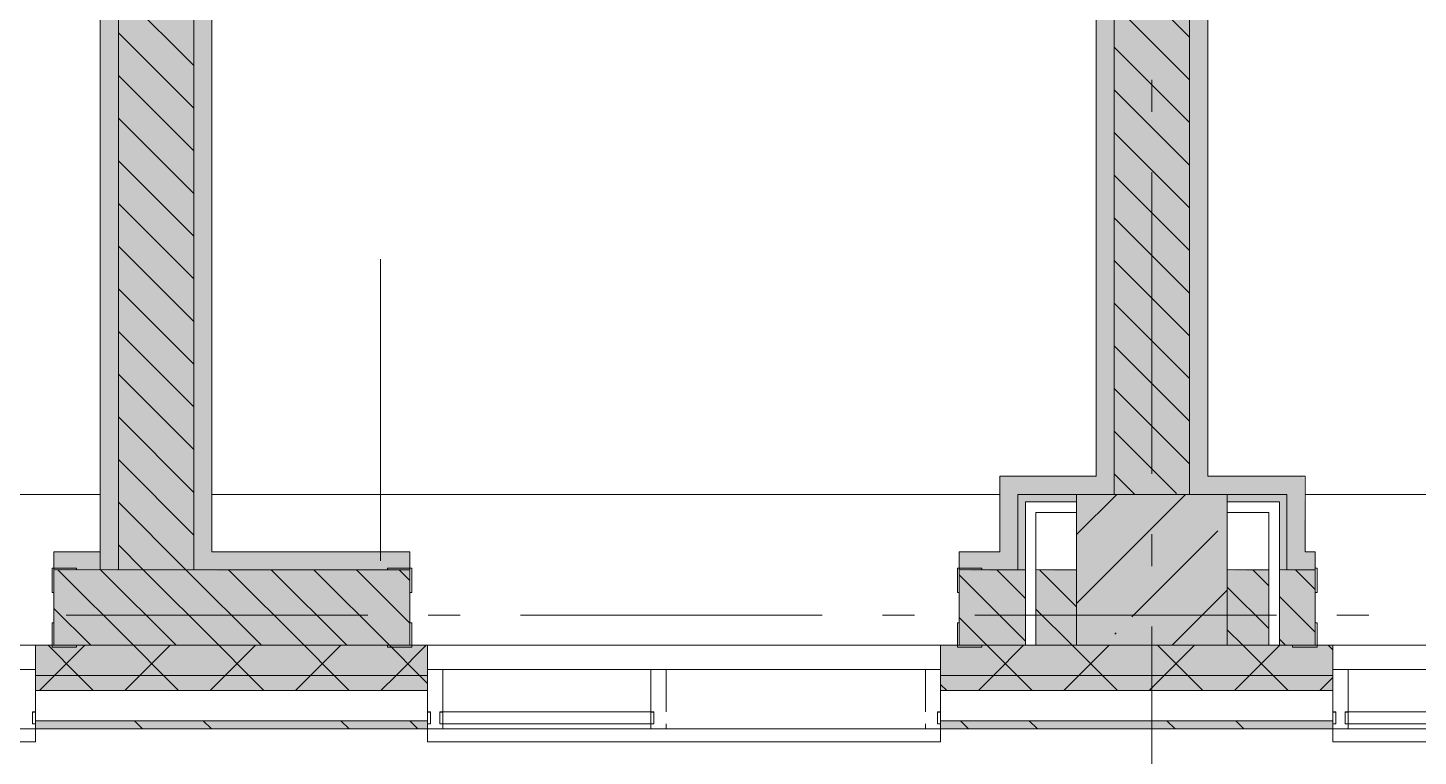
# Model space of a CAD drawing. Header units: millimetres. Extents: x -537608 to 253996, y -217170 to 186033.
# Drawn here: x -309901 to -305294, y -212367 to -209954 of the extents above; entities that cross this region are included whole.
import ezdxf

# ---------------------------------------------------------------- set-up
doc = ezdxf.new("R2010")
doc.units = ezdxf.units.MM
doc.layers.add('PDF _Геометрия', color=7, linetype='Continuous')
doc.layers.add('PDF _Сплошная заливка', color=7, linetype='Continuous', true_color=0xffffff)

msp = doc.modelspace()

# ---------------------------------------------------------------- hatches: boundary and pattern name
at = {"layer": 'PDF _Сплошная заливка', "transparency": 33554559}
for points in [[(-309351.1831, -211749.6569), (-309351.1831, -204249.6538), (-309601.1798, -204249.6538), (-309601.1798, -211749.6569), (-309467.4986, -211749.6569)], [(-306301.1825, -211499.6558), (-306051.1814, -211499.6558), (-306051.1814, -204499.6549), (-306301.1825, -204499.6549), (-306301.1825, -211040.3228)], [(-305926.1808, -211999.658), (-305926.1808, -211499.6558), (-306426.1788, -211499.6558), (-306426.1788, -211999.658), (-306094.4213, -211999.658)]]:
    msp.add_hatch(color=256, dxfattribs=at).paths.add_polyline_path(points)
at = {"layer": 'PDF _Сплошная заливка', "true_color": 0xff7d7d, "transparency": 33554559}
for points in [[(-309351.1831, -211689.6583), (-309291.1802, -211689.6583), (-309291.1802, -204684.654), (-309351.1831, -204684.654), (-309351.1831, -211040.3228)], [(-306051.1814, -211439.6572), (-305991.1785, -211439.6572), (-305991.1785, -204679.6549), (-306051.1814, -204679.6549), (-306051.1814, -211040.3228)], [(-306426.1788, -211499.6558), (-306361.181, -211499.6558), (-306361.181, -211439.6572), (-306680.4556, -211439.6572), (-306680.4556, -211499.6558), (-306516.056, -211499.6558)], [(-305926.1808, -211499.6558), (-305728.7161, -211499.6558), (-305728.7161, -211439.6572), (-306051.1814, -211439.6572), (-306051.1814, -211499.6558)], [(-305672.7867, -211689.6583), (-305668.7176, -211689.6583), (-305672.7867, -211439.6572), (-305728.7161, -211439.6572), (-305728.7161, -211689.6583)]]:
    msp.add_hatch(color=11, dxfattribs=at).paths.add_polyline_path(points)
at = {"layer": 'PDF _Сплошная заливка', "true_color": 0x77b143, "transparency": 33554559}
for points in [[(-306426.1788, -211524.6559), (-306426.1788, -211499.6558), (-306620.4571, -211499.6558), (-306620.4571, -211524.6559), (-306516.056, -211524.6559)], [(-305753.7162, -211524.6559), (-305728.7161, -211524.6559), (-305728.7161, -211499.6558), (-305926.1808, -211499.6558), (-305926.1808, -211524.6559)]]:
    msp.add_hatch(color=75, dxfattribs=at).paths.add_polyline_path(points)
at = {"layer": 'PDF _Сплошная заливка', "true_color": 0xff7d7d, "transparency": 33554559}
h = msp.add_hatch(color=11, dxfattribs=at)
h.paths.add_polyline_path([(-303486.1813, -211749.6569), (-303486.1813, -211689.6583), (-303814.7307, -211689.6583), (-303814.7307, -211749.6569), (-303564.6134, -211749.6569)], flags=0)
h.paths.add_polyline_path([(-305634.7311, -211749.6569), (-305634.7311, -211689.6583), (-305728.7161, -211689.6583), (-305728.7161, -211749.6569), (-305672.7867, -211749.6569)], flags=0)
at = {"layer": 'PDF _Сплошная заливка', "transparency": 33554559}
h = msp.add_hatch(color=256, dxfattribs=at)
h.paths.add_polyline_path([(-287542.4985, -211999.658), (-287136.1735, -211999.658), (-287136.1735, -211749.6569), (-288256.1728, -211753.5623), (-288256.1728, -211999.658)], flags=0)
h.paths.add_polyline_path([(-285316.1732, -211999.658), (-284876.1717, -211999.658), (-284876.1717, -211749.6569), (-285316.1732, -211753.5623)], flags=0)
h.paths.add_polyline_path([(-294544.0193, -211999.658), (-294426.1751, -211999.658), (-294426.1751, -211749.6569), (-294544.0193, -211753.5623)], flags=0)
h.paths.add_polyline_path([(-293876.1749, -211999.658), (-293876.1749, -211749.6569), (-293926.1751, -211749.6569), (-293926.1751, -211999.658)], flags=0)
h.paths.add_polyline_path([(-293376.1748, -211999.658), (-293240.0629, -211999.658), (-293240.0629, -211749.6569), (-293376.1748, -211753.5623), (-293376.1748, -211911.5289)], flags=0)
h.paths.add_polyline_path([(-293076.1757, -211999.658), (-293076.1757, -211749.6569), (-293205.0645, -211753.5623), (-293205.0645, -211999.658)], flags=0)
h.paths.add_polyline_path([(-290076.1731, -211999.658), (-290076.1731, -211749.6569), (-290202.4245, -211753.5623), (-290202.4245, -211999.658)], flags=0)
h.paths.add_polyline_path([(-294579.0199, -211999.658), (-294579.0199, -211749.6569), (-294814.7297, -211753.5623), (-294814.7297, -211999.658), (-294710.2877, -211999.658)], flags=0)
h.paths.add_polyline_path([(-290376.1745, -211999.658), (-290237.4252, -211999.658), (-290237.4252, -211749.6569), (-290376.1745, -211753.5623), (-290376.1745, -211950.0152)], flags=0)
h.paths.add_polyline_path([(-290876.1745, -211999.658), (-290876.1745, -211749.6569), (-291256.1754, -211753.5623), (-291256.1754, -211999.658), (-290915.5758, -211999.658)], flags=0)
h.paths.add_polyline_path([(-296926.1754, -211999.658), (-296634.73, -211999.658), (-296634.73, -211749.6569), (-296926.1754, -211753.5623)], flags=0)
h.paths.add_polyline_path([(-297426.1777, -211999.658), (-297426.1777, -211749.6569), (-297814.73, -211753.5623), (-297814.73, -211999.658), (-297661.7282, -211999.658)], flags=0)
h.paths.add_polyline_path([(-303814.7307, -211999.658), (-303426.1784, -211999.658), (-303426.1784, -211749.6569), (-303814.7307, -211753.5623)], flags=0)
h.paths.add_polyline_path([(-299634.7303, -211999.658), (-299634.7303, -211749.6569), (-300814.7304, -211753.5623), (-300814.7304, -211999.658), (-300191.5361, -211999.658)], flags=0)
h.paths.add_polyline_path([(-302721.3441, -211999.658), (-302634.7307, -211999.658), (-302634.7307, -211749.6569), (-302926.1805, -211753.5623), (-302926.1805, -211999.658)], flags=0)
h.paths.add_polyline_path([(-305788.7147, -211999.658), (-305788.7147, -211749.6569), (-305926.1808, -211753.5623), (-305926.1808, -211999.658)], flags=0)
h.paths.add_polyline_path([(-308634.7357, -211999.658), (-308634.7357, -211749.6569), (-309814.7358, -211753.5623), (-309814.7358, -211999.658), (-309467.4986, -211999.658)], flags=0)
h.paths.add_polyline_path([(-306595.457, -211999.658), (-306595.457, -211749.6569), (-306814.7354, -211753.5623), (-306814.7354, -211999.658)], flags=0)
h.paths.add_polyline_path([(-306560.4585, -211999.658), (-306426.1788, -211999.658), (-306426.1788, -211749.6569), (-306560.4585, -211753.5623)], flags=0)
h.paths.add_polyline_path([(-305634.7311, -211999.658), (-305634.7311, -211749.6569), (-305753.7162, -211753.5623), (-305753.7162, -211999.658), (-305672.7867, -211999.658)], flags=0)
h.paths.add_polyline_path([(-312814.7361, -211999.658), (-312595.4577, -211999.658), (-312595.4577, -211749.6569), (-312814.7361, -211753.5623)], flags=0)
h.paths.add_polyline_path([(-311791.3679, -211999.658), (-311791.3679, -211749.6569), (-311926.1815, -211753.5623), (-311926.1815, -211999.658)], flags=0)
h.paths.add_polyline_path([(-311634.7361, -211999.658), (-311634.7361, -211749.6569), (-311756.3651, -211753.5623), (-311756.3651, -211999.658)], flags=0)
h.paths.add_polyline_path([(-312426.1838, -211999.658), (-312426.1838, -211749.6569), (-312560.4592, -211753.5623), (-312560.4592, -211999.658)], flags=0)
h.paths.add_polyline_path([(-315699.4156, -211999.658), (-315699.4156, -211749.6569), (-315814.7365, -211753.5623), (-315814.7365, -211999.658), (-315792.0185, -211999.658)], flags=0)
h.paths.add_polyline_path([(-315664.4172, -211999.658), (-315426.1841, -211999.658), (-315426.1841, -211749.6569), (-315664.4172, -211753.5623)], flags=0)
h.paths.add_polyline_path([(-314926.1819, -211999.658), (-314634.7364, -211999.658), (-314634.7364, -211749.6569), (-314926.1819, -211753.5623), (-314926.1819, -211907.5976)], flags=0)
h.paths.add_polyline_path([(-317634.7368, -211999.658), (-317634.7368, -211749.6569), (-318814.7368, -211753.5623), (-318814.7368, -211999.658), (-317900.1918, -211999.658)], flags=0)
h.paths.add_polyline_path([(-321426.1849, -211999.658), (-321426.1849, -211749.6569), (-321815.3572, -211753.5623), (-321815.3572, -211999.658), (-321694.9038, -211999.658)], flags=0)
h.paths.add_polyline_path([(-320851.6344, -211999.658), (-320796.1872, -211999.658), (-320796.1872, -211749.6569), (-320926.1869, -211753.5623), (-320926.1869, -211999.658)], flags=0)
h.paths.add_polyline_path([(-320634.7372, -211999.658), (-320634.7372, -211749.6569), (-320761.1845, -211753.5623), (-320761.1845, -211999.658)], flags=0)
h.paths.add_polyline_path([(-323756.1856, -211999.658), (-323635.3576, -211999.658), (-323635.3576, -211749.6569), (-323756.1856, -211753.5623)], flags=0)
h.paths.add_polyline_path([(-323791.1884, -211999.658), (-323791.1884, -211749.6569), (-323926.1873, -211749.6569), (-323926.1873, -211999.658), (-323803.077, -211999.658)], flags=0)
h.paths.add_polyline_path([(-326804.9504, -211999.658), (-326804.9504, -211749.6569), (-326926.1876, -211753.5623), (-326926.1876, -211999.658)], flags=0)
h.paths.add_polyline_path([(-326754.5197, -211999.658), (-326634.7422, -211999.658), (-326634.7422, -211749.6569), (-326769.9477, -211753.5623), (-326769.9477, -211999.658)], flags=0)
h.paths.add_polyline_path([(-327476.1901, -211999.658), (-327426.1898, -211999.658), (-327426.1898, -211749.6569), (-327476.1901, -211749.6569), (-327476.1901, -211877.6371)], flags=0)
h.paths.add_polyline_path([(-324814.7418, -211999.658), (-324426.1895, -211999.658), (-324426.1895, -211749.6569), (-324814.7418, -211753.5623)], flags=0)
h.paths.add_polyline_path([(-328116.1903, -211999.658), (-327976.188, -211999.658), (-327976.188, -211749.6569), (-328116.1903, -211753.5623)], flags=0)
h.paths.add_polyline_path([(-338936.1917, -211999.658), (-338936.1917, -211749.6569), (-339301.195, -211753.5623), (-339301.195, -211999.658), (-338981.929, -211999.658)], flags=0)
h.paths.add_polyline_path([(-341934.7496, -211999.658), (-341934.7496, -211749.6569), (-343114.7496, -211753.5623), (-343114.7496, -211999.658), (-342355.0063, -211999.658)], flags=0)
h.paths.add_polyline_path([(-339476.1958, -211999.658), (-339336.1935, -211999.658), (-339336.1935, -211749.6569), (-339476.1958, -211753.5623), (-339476.1958, -211796.1563)], flags=0)
h.paths.add_polyline_path([(-339976.1894, -211999.658), (-339976.1894, -211749.6569), (-340088.9181, -211753.5623), (-340088.9181, -211999.658)], flags=0)
h.paths.add_polyline_path([(-345476.1965, -211999.658), (-345336.1941, -211999.658), (-345336.1941, -211749.6569), (-345476.1965, -211753.5623), (-345476.1965, -211949.6578)], flags=0)
h.paths.add_polyline_path([(-345301.1957, -211999.658), (-344934.7456, -211999.658), (-344934.7456, -211749.6569), (-345301.1957, -211753.5623)], flags=0)
h.paths.add_polyline_path([(-345976.1987, -211999.658), (-345976.1987, -211749.6569), (-346054.7471, -211753.5623), (-346054.7471, -211999.658)], flags=0)
h.paths.add_polyline_path([(-348976.1948, -211999.658), (-348976.1948, -211749.6569), (-349054.7518, -211753.5623), (-349054.7518, -211999.658)], flags=0)
h.paths.add_polyline_path([(-348476.1925, -211999.658), (-348356.1955, -211999.658), (-348356.1955, -211749.6569), (-348476.1925, -211753.5623), (-348476.1925, -211955.5396)], flags=0)
h.paths.add_polyline_path([(-348257.8915, -211999.658), (-347874.7517, -211999.658), (-347874.7517, -211749.6569), (-348321.197, -211753.5623), (-348321.197, -211999.658)], flags=0)
h.paths.add_polyline_path([(-355376.1973, -211999.658), (-355376.1973, -211749.6569), (-358388.3618, -211753.5623), (-358388.3618, -211999.658), (-355847.3154, -211999.658)], flags=0)
h.paths.add_polyline_path([(-351630.9688, -211999.658), (-351376.1968, -211999.658), (-351376.1968, -211749.6569), (-352053.6971, -211753.5623), (-352052.6035, -211999.658)], flags=0)
h.paths.add_polyline_path([(-354737.3208, -211999.658), (-354737.3208, -211749.6569), (-354876.195, -211753.5623), (-354876.195, -211999.658)], flags=0)
h.paths.add_polyline_path([(-354160.7768, -211999.658), (-353053.7016, -211999.658), (-353053.7016, -211749.6569), (-354702.3224, -211753.5623), (-354702.3224, -211999.658)], flags=0)
h.paths.add_polyline_path([(-359976.2004, -211999.658), (-359849.1502, -211999.658), (-359849.1502, -211749.6569), (-359976.2004, -211753.5623)], flags=0)
h.paths.add_polyline_path([(-359814.1518, -211999.658), (-359388.3576, -211999.658), (-359388.3576, -211749.6569), (-359814.1518, -211753.5623)], flags=0)
h = msp.add_hatch(color=256, dxfattribs=at)
h.paths.add_polyline_path([(-284489.1716, -212099.6584), (-284489.1716, -211999.658), (-285376.1718, -211999.658), (-285376.1718, -212099.6584), (-284876.1717, -212099.6584)], flags=0)
h.paths.add_polyline_path([(-287076.1728, -212099.6584), (-287076.1728, -211999.658), (-288316.1736, -211999.658), (-288316.1736, -212099.6584), (-287542.4985, -212099.6584)], flags=0)
h.paths.add_polyline_path([(-290072.3065, -212099.6584), (-290016.1746, -212099.6584), (-290016.1746, -211999.658), (-291309.6741, -211999.658), (-291309.6741, -212099.6584), (-290915.5758, -212099.6584)], flags=0)
h.paths.add_polyline_path([(-293445.3838, -212099.6584), (-293009.6752, -212099.6584), (-293009.6752, -211999.658), (-294876.175, -211999.658), (-294876.175, -212099.6584), (-294288.6531, -212099.6584)], flags=0)
h.paths.add_polyline_path([(-300191.5361, -212099.6584), (-299576.1786, -212099.6584), (-299576.1786, -211999.658), (-300876.18, -211999.658), (-300876.18, -212099.6584)], flags=0)
h.paths.add_polyline_path([(-296818.4588, -212099.6584), (-296576.1782, -212099.6584), (-296576.1782, -211999.658), (-297876.1754, -211999.658), (-297876.1754, -212099.6584), (-297661.7282, -212099.6584)], flags=0)
h.paths.add_polyline_path([(-303876.1804, -212099.6584), (-302576.179, -212099.6584), (-302576.179, -211999.658), (-303876.1804, -211999.658)], flags=0)
h.paths.add_polyline_path([(-306094.4213, -212099.6584), (-305576.1793, -212099.6584), (-305576.1793, -211999.658), (-306876.1808, -211999.658), (-306876.1808, -212099.6584), (-306516.056, -212099.6584)], flags=0)
h.paths.add_polyline_path([(-308624.2293, -212099.6584), (-308576.1797, -212099.6584), (-308576.1797, -211999.658), (-309876.1811, -211999.658), (-309876.1811, -212099.6584), (-309467.4986, -212099.6584)], flags=0)
h.paths.add_polyline_path([(-314926.1819, -212099.6584), (-314576.1847, -212099.6584), (-314576.1847, -211999.658), (-315876.1861, -211999.658), (-315876.1861, -212099.6584), (-315370.3838, -212099.6584)], flags=0)
h.paths.add_polyline_path([(-311926.1815, -212099.6584), (-311576.1843, -212099.6584), (-311576.1843, -211999.658), (-312876.1815, -211999.658), (-312876.1815, -212099.6584), (-311997.3066, -212099.6584)], flags=0)
h.paths.add_polyline_path([(-317576.185, -212099.6584), (-317576.185, -211999.658), (-318876.1865, -211999.658), (-318876.1865, -212099.6584), (-317900.1918, -212099.6584)], flags=0)
h.paths.add_polyline_path([(-323576.8058, -212099.6584), (-323576.8058, -211999.658), (-324876.1872, -211999.658), (-324876.1872, -212099.6584), (-323803.077, -212099.6584)], flags=0)
h.paths.add_polyline_path([(-321694.9038, -212099.6584), (-320576.1854, -212099.6584), (-320576.1854, -211999.658), (-321876.8026, -211999.658), (-321876.8026, -212099.6584)], flags=0)
h.paths.add_polyline_path([(-326754.5197, -212099.6584), (-326576.186, -212099.6584), (-326576.186, -211999.658), (-328176.1889, -211999.658), (-328176.1889, -212099.6584), (-327176.1543, -212099.6584)], flags=0)
h.paths.add_polyline_path([(-338981.929, -212099.6584), (-338876.1932, -212099.6584), (-338876.1932, -211999.658), (-340176.1903, -211999.658), (-340176.1903, -212099.6584), (-339825.1984, -212099.6584)], flags=0)
h.paths.add_polyline_path([(-341876.1978, -212099.6584), (-341876.1978, -211999.658), (-343176.195, -211999.658), (-343176.195, -212099.6584), (-342355.0063, -212099.6584)], flags=0)
h.paths.add_polyline_path([(-344876.1939, -212099.6584), (-344876.1939, -211999.658), (-346116.1925, -211999.658), (-346116.1925, -212099.6584), (-344884.8143, -212099.6584)], flags=0)
h.paths.add_polyline_path([(-347816.2, -212099.6584), (-347816.2, -211999.658), (-349116.1971, -211999.658), (-349116.1971, -212099.6584), (-348257.8915, -212099.6584)], flags=0)
h.paths.add_polyline_path([(-352991.197, -212099.6584), (-352991.197, -211999.658), (-358450.8578, -211999.658), (-358450.8578, -212099.6584), (-353317.5075, -212099.6584)], flags=0)
h.paths.add_polyline_path([(-352116.2018, -212099.6584), (-350816.196, -212099.6584), (-350816.196, -211999.658), (-352116.2018, -211999.658)], flags=0)
h.paths.add_polyline_path([(-359325.8616, -212099.6584), (-359325.8616, -211999.658), (-364176.2018, -211999.658), (-364176.2018, -212099.6584), (-359642.0274, -212099.6584)], flags=0)
h.paths.add_polyline_path([(-365466.2005, -212099.6584), (-365466.2005, -211999.658), (-366016.2029, -211999.658), (-366016.2029, -212099.6584)], flags=0)
h.paths.add_polyline_path([(-368226.2024, -212099.6584), (-367816.2023, -212099.6584), (-367816.2023, -211999.658), (-368226.2024, -211999.658)], flags=0)
h = msp.add_hatch(color=256, dxfattribs=at)
h.paths.add_polyline_path([(-284489.1716, -212149.6586), (-284489.1716, -212099.6584), (-285376.1718, -212099.6584), (-285376.1718, -212149.6586), (-285012.6906, -212149.6586)], flags=0)
h.paths.add_polyline_path([(-287542.4985, -212149.6586), (-287076.1728, -212149.6586), (-287076.1728, -212099.6584), (-288316.1736, -212099.6584), (-288316.1736, -212149.6586)], flags=0)
h.paths.add_polyline_path([(-290016.1746, -212149.6586), (-290016.1746, -212099.6584), (-291309.6741, -212099.6584), (-291309.6741, -212149.6586), (-290072.3065, -212149.6586)], flags=0)
h.paths.add_polyline_path([(-293023.7491, -212149.6586), (-293009.6752, -212149.6586), (-293009.6752, -212099.6584), (-294876.175, -212099.6584), (-294876.175, -212149.6586), (-293445.3838, -212149.6586)], flags=0)
h.paths.add_polyline_path([(-297661.7282, -212149.6586), (-296576.1782, -212149.6586), (-296576.1782, -212099.6584), (-297876.1754, -212099.6584), (-297876.1754, -212149.6586)], flags=0)
h.paths.add_polyline_path([(-302576.179, -212149.6586), (-302576.179, -212099.6584), (-303876.1804, -212099.6584), (-303876.1804, -212149.6586), (-302721.3441, -212149.6586)], flags=0)
h.paths.add_polyline_path([(-300876.18, -212149.6586), (-299576.1786, -212149.6586), (-299576.1786, -212099.6584), (-300876.18, -212099.6584)], flags=0)
h.paths.add_polyline_path([(-306876.1808, -212149.6586), (-305576.1793, -212149.6586), (-305576.1793, -212099.6584), (-306876.1808, -212099.6584), (-306876.1808, -212110.1863)], flags=0)
h.paths.add_polyline_path([(-308576.1797, -212149.6586), (-308576.1797, -212099.6584), (-309876.1811, -212099.6584), (-309876.1811, -212149.6586), (-308624.2293, -212149.6586)], flags=0)
h.paths.add_polyline_path([(-311576.1843, -212149.6586), (-311576.1843, -212099.6584), (-312876.1815, -212099.6584), (-312876.1815, -212149.6586), (-311997.3066, -212149.6586)], flags=0)
h.paths.add_polyline_path([(-314576.1847, -212149.6586), (-314576.1847, -212099.6584), (-315876.1861, -212099.6584), (-315876.1861, -212149.6586), (-315370.3838, -212149.6586)], flags=0)
h.paths.add_polyline_path([(-317900.1918, -212149.6586), (-317576.185, -212149.6586), (-317576.185, -212099.6584), (-318876.1865, -212099.6584), (-318876.1865, -212149.6586), (-318743.4611, -212149.6586)], flags=0)
h.paths.add_polyline_path([(-320851.6344, -212149.6586), (-320576.1854, -212149.6586), (-320576.1854, -212099.6584), (-321876.8026, -212099.6584), (-321876.8026, -212149.6586), (-321273.2691, -212149.6586)], flags=0)
h.paths.add_polyline_path([(-324646.3463, -212149.6586), (-323576.8058, -212149.6586), (-323576.8058, -212099.6584), (-324876.1872, -212099.6584), (-324876.1872, -212149.6586)], flags=0)
h.paths.add_polyline_path([(-327176.1543, -212149.6586), (-326576.186, -212149.6586), (-326576.186, -212099.6584), (-328176.1889, -212099.6584), (-328176.1889, -212149.6586), (-328019.4236, -212149.6586)], flags=0)
h.paths.add_polyline_path([(-338876.1932, -212149.6586), (-338876.1932, -212099.6584), (-340176.1903, -212099.6584), (-340176.1903, -212149.6586), (-338981.929, -212149.6586)], flags=0)
h.paths.add_polyline_path([(-342355.0063, -212149.6586), (-341876.1978, -212149.6586), (-341876.1978, -212099.6584), (-343176.195, -212099.6584), (-343176.195, -212149.6586)], flags=0)
h.paths.add_polyline_path([(-344876.1939, -212149.6586), (-344876.1939, -212099.6584), (-346116.1925, -212099.6584), (-346116.1925, -212149.6586), (-344884.8143, -212149.6586)], flags=0)
h.paths.add_polyline_path([(-347816.2, -212149.6586), (-347816.2, -212099.6584), (-349116.1971, -212099.6584), (-349116.1971, -212149.6586), (-348257.8915, -212149.6586)], flags=0)
h.paths.add_polyline_path([(-350816.196, -212149.6586), (-350816.196, -212099.6584), (-352116.2018, -212099.6584), (-352116.2018, -212149.6586), (-351630.9688, -212149.6586)], flags=0)
h.paths.add_polyline_path([(-353317.5075, -212149.6586), (-352991.197, -212149.6586), (-352991.197, -212099.6584), (-358450.8578, -212099.6584), (-358450.8578, -212149.6586), (-354160.7768, -212149.6586)], flags=0)
h.paths.add_polyline_path([(-360906.9313, -212149.6586), (-359325.8616, -212149.6586), (-359325.8616, -212099.6584), (-364176.2018, -212099.6584), (-364176.2018, -212149.6586), (-361750.2006, -212149.6586)], flags=0)
h.paths.add_polyline_path([(-365466.2005, -212149.6586), (-365466.2005, -212099.6584), (-366016.2029, -212099.6584), (-366016.2029, -212149.6586)], flags=0)
h.paths.add_polyline_path([(-367816.2023, -212149.6586), (-367816.2023, -212099.6584), (-368326.2029, -212099.6584), (-368326.2029, -212149.6586), (-368226.2024, -212149.6586)], flags=0)
h = msp.add_hatch(color=256, dxfattribs=at)
h.paths.add_polyline_path([(-284489.1716, -212276.6571), (-284489.1716, -212249.6591), (-285376.1718, -212249.6591), (-285376.1718, -212276.6571), (-285012.6906, -212276.6571)], flags=0)
h.paths.add_polyline_path([(-288316.1736, -212276.6571), (-287076.1728, -212276.6571), (-287076.1728, -212249.6591), (-288316.1736, -212249.6591)], flags=0)
h.paths.add_polyline_path([(-290016.1746, -212276.6571), (-290016.1746, -212249.6591), (-291309.6741, -212249.6591), (-291309.6741, -212276.6571), (-290072.3065, -212276.6571)], flags=0)
h.paths.add_polyline_path([(-293009.6752, -212276.6571), (-293009.6752, -212249.6591), (-294876.175, -212249.6591), (-294876.175, -212276.6571), (-293023.7491, -212276.6571)], flags=0)
h.paths.add_polyline_path([(-297661.7282, -212276.6571), (-296576.1782, -212276.6571), (-296576.1782, -212249.6591), (-297876.1754, -212249.6591), (-297876.1754, -212276.6571)], flags=0)
h.paths.add_polyline_path([(-300876.18, -212276.6571), (-299576.1786, -212276.6571), (-299576.1786, -212249.6591), (-300876.18, -212249.6591)], flags=0)
h.paths.add_polyline_path([(-306094.4213, -212276.6571), (-305576.1793, -212276.6571), (-305576.1793, -212249.6591), (-306876.1808, -212249.6591), (-306876.1808, -212276.6571), (-306516.056, -212276.6571)], flags=0)
h.paths.add_polyline_path([(-302721.3441, -212276.6571), (-302576.179, -212276.6571), (-302576.179, -212249.6591), (-303876.1804, -212249.6591), (-303876.1804, -212276.6571), (-303564.6134, -212276.6571)], flags=0)
h.paths.add_polyline_path([(-309467.4986, -212276.6571), (-308576.1797, -212276.6571), (-308576.1797, -212249.6591), (-309876.1811, -212249.6591), (-309876.1811, -212276.6571)], flags=0)
h.paths.add_polyline_path([(-312840.5759, -212276.6571), (-311576.1843, -212276.6571), (-311576.1843, -212249.6591), (-312876.1815, -212249.6591), (-312876.1815, -212276.6571)], flags=0)
h.paths.add_polyline_path([(-314576.1847, -212276.6571), (-314576.1847, -212249.6591), (-315876.1861, -212249.6591), (-315876.1861, -212276.6571), (-315370.3838, -212276.6571)], flags=0)
h.paths.add_polyline_path([(-317576.185, -212276.6571), (-317576.185, -212249.6591), (-318876.1865, -212249.6591), (-318876.1865, -212276.6571), (-317900.1918, -212276.6571)], flags=0)
h.paths.add_polyline_path([(-320851.6344, -212276.6571), (-320576.1854, -212276.6571), (-320576.1854, -212249.6591), (-321876.8026, -212249.6591), (-321876.8026, -212276.6571), (-321273.2691, -212276.6571)], flags=0)
h.paths.add_polyline_path([(-324876.1872, -212276.6571), (-323576.8058, -212276.6571), (-323576.8058, -212249.6591), (-324876.1872, -212249.6591)], flags=0)
h.paths.add_polyline_path([(-327176.1543, -212276.6571), (-326576.186, -212276.6571), (-326576.186, -212249.6591), (-328176.1889, -212249.6591), (-328176.1889, -212276.6571), (-328019.4236, -212276.6571)], flags=0)
h.paths.add_polyline_path([(-338876.1932, -212276.6571), (-338876.1932, -212249.6591), (-340176.1903, -212249.6591), (-340176.1903, -212276.6571), (-338981.929, -212276.6571)], flags=0)
h.paths.add_polyline_path([(-342355.0063, -212276.6571), (-341876.1978, -212276.6571), (-341876.1978, -212249.6591), (-343176.195, -212249.6591), (-343176.195, -212276.6571)], flags=0)
h.paths.add_polyline_path([(-346116.1925, -212276.6571), (-344876.1939, -212276.6571), (-344876.1939, -212249.6591), (-346116.1925, -212249.6591)], flags=0)
h.paths.add_polyline_path([(-347816.2, -212276.6571), (-347816.2, -212249.6591), (-349116.1971, -212249.6591), (-349116.1971, -212276.6571), (-348257.8915, -212276.6571)], flags=0)
h.paths.add_polyline_path([(-351630.9688, -212276.6571), (-350816.196, -212276.6571), (-350816.196, -212249.6591), (-352116.2018, -212249.6591), (-352116.2018, -212276.6571), (-352052.6035, -212276.6571)], flags=0)
h.paths.add_polyline_path([(-353317.5075, -212276.6571), (-352991.197, -212276.6571), (-352991.197, -212249.6591), (-358450.8578, -212249.6591), (-358450.8578, -212276.6571), (-354160.7768, -212276.6571)], flags=0)
h.paths.add_polyline_path([(-359642.0274, -212276.6571), (-359325.8616, -212276.6571), (-359325.8616, -212249.6591), (-364176.2018, -212249.6591), (-364176.2018, -212276.6571), (-360063.662, -212276.6571)], flags=0)
h.paths.add_polyline_path([(-368326.2029, -212276.6571), (-367816.2023, -212276.6571), (-367816.2023, -212249.6591), (-368476.2036, -212249.6591), (-368476.2036, -212276.6571), (-368376.2031, -212276.6571)], flags=0)
h.paths.add_polyline_path([(-365466.2005, -212276.6571), (-365466.2005, -212249.6591), (-366016.2029, -212249.6591), (-366016.2029, -212276.6571)], flags=0)

# ---------------------------------------------------------------- linework, layer by layer
at = {"layer": 'PDF _Геометрия', "lineweight": 9}
for p, q in [((-309351.1831, -211749.6569), (-309351.1831, -204249.6538)), ((-309661.1827, -211689.6583), (-309661.1827, -204309.6524)), ((-309601.1798, -204309.6524), (-309601.1798, -211749.6569)), ((-309601.1798, -211749.6569), (-309601.1798, -204309.6524)), ((-306051.1814, -211499.6558), (-306051.1814, -204499.6549)), ((-306301.1825, -204619.6563), (-306301.1825, -211499.6558)), ((-309351.1831, -211689.6583), (-309351.1831, -204684.654)), ((-306361.181, -204679.6549), (-306361.181, -211439.6572)), ((-306301.1825, -211499.6558), (-306301.1825, -204679.6549)), ((-306051.1814, -204679.6549), (-306051.1814, -211439.6572)), ((-305991.1785, -211439.6572), (-305991.1785, -204679.6549)), ((-309291.1802, -211689.6583), (-309291.1802, -204744.6525)), ((-306051.1814, -209984.4665), (-306301.1825, -209734.4653)), ((-309351.1831, -210078.5764), (-309601.1798, -209828.5753)), ((-306051.1814, -210125.8854), (-306301.1825, -209875.8843)), ((-309351.1831, -210219.9997), (-309601.1798, -209969.9986)), ((-306051.1814, -210267.3088), (-306301.1825, -210017.3077)), ((-309351.1831, -210361.4187), (-309601.1798, -210111.4219)), ((-306051.1814, -210408.7277), (-306301.1825, -210158.7309)), ((-309351.1831, -210502.842), (-309601.1798, -210252.8409)), ((-306051.1814, -210550.151), (-306301.1825, -210300.1499)), ((-309351.1831, -210644.261), (-309601.1798, -210394.2642)), ((-306051.1814, -210691.57), (-306301.1825, -210441.5732)), ((-309351.1831, -210785.6843), (-309601.1798, -210535.6832)), ((-306051.1814, -210832.9933), (-306301.1825, -210582.9922)), ((-309351.1831, -210927.1076), (-309601.1798, -210677.1065)), ((-308732.4368, -211719.6576), (-308732.4368, -210719.6574)), ((-306051.1814, -210974.4166), (-306301.1825, -210724.4155)), ((-309351.1831, -211068.5266), (-309601.1798, -210818.5254)), ((-306051.1814, -211115.8356), (-306301.1825, -210865.8345)), ((-309351.1831, -211209.9498), (-309601.1798, -210959.9487)), ((-306051.1814, -211257.2588), (-306301.1825, -211007.2577)), ((-309351.1831, -211351.3688), (-309601.1798, -211101.3721)), ((-306051.1814, -211398.6779), (-306301.1825, -211148.6768)), ((-309351.1831, -211492.7921), (-309601.1798, -211242.791)), ((-306094.4213, -211496.8569), (-306301.1825, -211290.1001)), ((-309351.1831, -211634.2111), (-309601.1798, -211384.2143)), ((-306233.0458, -211499.6558), (-306301.1825, -211431.5233)), ((-306361.181, -211439.6572), (-306680.4556, -211439.6572)), ((-306680.4556, -211439.6572), (-306680.4556, -211499.6558)), ((-306051.1814, -211439.6572), (-306051.1814, -211499.6558)), ((-305728.7161, -211439.6572), (-305991.1785, -211439.6572)), ((-305668.7176, -211439.6572), (-305728.7161, -211439.6572)), ((-305668.7176, -211689.6583), (-305668.7176, -211439.6572)), ((-309377.1606, -211749.6569), (-309601.1798, -211525.6333)), ((-306680.4556, -211499.6558), (-306680.4556, -211689.6583)), ((-306620.4571, -211499.6558), (-306426.1788, -211499.6558)), ((-306426.1788, -211499.6558), (-306620.4571, -211499.6558)), ((-306620.4571, -211499.6558), (-306620.4571, -211524.6559)), ((-306620.4571, -211749.6569), (-306620.4571, -211499.6558)), ((-306620.4571, -211524.6559), (-306620.4571, -211559.6586)), ((-306426.1788, -211524.6559), (-306595.457, -211524.6559)), ((-306595.457, -211524.6559), (-306595.457, -211559.6586)), ((-306426.1788, -211861.0981), (-306064.7407, -211499.6558)), ((-306426.1788, -211633.0011), (-306292.8376, -211499.6558)), ((-305926.1808, -211499.6558), (-306426.1788, -211499.6558)), ((-306426.1788, -211499.6558), (-306426.1788, -211999.658)), ((-305926.1808, -211999.658), (-305926.1808, -211499.6558)), ((-305728.7161, -211499.6558), (-305926.1808, -211499.6558)), ((-305926.1808, -211499.6558), (-305728.7161, -211499.6558)), ((-305753.7162, -211524.6559), (-305926.1808, -211524.6559)), ((-305753.7162, -211559.6586), (-305753.7162, -211524.6559)), ((-305728.7161, -211689.6583), (-305728.7161, -211499.6558)), ((-305728.7161, -211499.6558), (-305728.7161, -211524.6559)), ((-305728.7161, -211524.6559), (-305728.7161, -211559.6586)), ((-306620.4571, -211559.6586), (-306620.4571, -211749.6569)), ((-306595.457, -211559.6586), (-306595.457, -211749.6569)), ((-306560.4585, -211749.6569), (-306560.4585, -211559.6586)), ((-306560.4585, -211559.6586), (-306426.1788, -211559.6586)), ((-305926.1808, -211559.6586), (-305788.7147, -211559.6586)), ((-305788.7147, -211559.6586), (-305788.7147, -211749.6569)), ((-305753.7162, -211749.6569), (-305753.7162, -211559.6586)), ((-305728.7161, -211559.6586), (-305728.7161, -211749.6569)), ((-306242.4714, -211905.4877), (-305957.347, -211620.3633)), ((-309518.5796, -211749.6569), (-309601.1798, -211667.0566)), ((-309661.1827, -211689.6583), (-309814.7358, -211689.6583)), ((-309814.7358, -211689.6583), (-309814.7358, -211749.6569)), ((-309661.1827, -211749.6569), (-309661.1827, -211689.6583)), ((-309351.1831, -211749.6569), (-309351.1831, -211689.6583)), ((-308634.7357, -211689.6583), (-309291.1802, -211689.6583)), ((-308634.7357, -211749.6569), (-308634.7357, -211689.6583)), ((-306680.4556, -211689.6583), (-306814.7354, -211689.6583)), ((-306814.7354, -211689.6583), (-306814.7354, -211749.6569)), ((-305728.7161, -211749.6569), (-305728.7161, -211689.6583)), ((-305634.7311, -211689.6583), (-305668.7176, -211689.6583)), ((-305634.7311, -211743.6587), (-305634.7311, -211689.6583)), ((-309661.1827, -211749.6569), (-309814.7358, -211749.6569)), ((-309814.7358, -211749.6569), (-309661.1827, -211749.6569)), ((-309814.7358, -211749.6569), (-309814.7358, -211999.658)), ((-309551.4208, -211999.658), (-309801.4219, -211749.6569)), ((-309661.1827, -211749.6569), (-309601.1798, -211749.6569)), ((-309601.1798, -211749.6569), (-309661.1827, -211749.6569)), ((-309410.0018, -211999.658), (-309660.0029, -211749.6569)), ((-309601.1798, -211749.6569), (-309351.1831, -211749.6569)), ((-309268.5785, -211999.658), (-309518.5796, -211749.6569)), ((-309127.1595, -211999.658), (-309377.1606, -211749.6569)), ((-309351.1831, -211749.6569), (-308634.7357, -211749.6569)), ((-308634.7357, -211749.6569), (-309351.1831, -211749.6569)), ((-308985.7363, -211999.658), (-309235.7374, -211749.6569)), ((-308844.3172, -211999.658), (-309094.314, -211749.6569)), ((-308702.8939, -211999.658), (-308952.895, -211749.6569)), ((-308634.7357, -211926.3972), (-308811.4718, -211749.6569)), ((-308634.7357, -211784.9739), (-308670.0528, -211749.6569)), ((-308634.7357, -211999.658), (-308634.7357, -211749.6569)), ((-306680.4556, -211749.6569), (-306814.7354, -211749.6569)), ((-306814.7354, -211749.6569), (-306680.4556, -211749.6569)), ((-306814.7354, -211749.6569), (-306814.7354, -211999.658)), ((-306595.457, -211844.3524), (-306690.1525, -211749.6569)), ((-306620.4571, -211749.6569), (-306680.4556, -211749.6569)), ((-306680.4556, -211749.6569), (-306620.4571, -211749.6569)), ((-306620.4571, -211749.6569), (-306595.457, -211749.6569)), ((-306595.457, -211749.6569), (-306595.457, -211999.658)), ((-306426.1788, -211749.6569), (-306560.4585, -211749.6569)), ((-306560.4585, -211749.6569), (-306560.4585, -211999.658)), ((-306426.1788, -211872.2073), (-306548.7292, -211749.6569)), ((-305788.7147, -211749.6569), (-305926.1808, -211749.6569)), ((-305788.7147, -211802.5636), (-305841.6214, -211749.6569)), ((-305788.7147, -211749.6569), (-305788.7147, -211999.658)), ((-305728.7161, -211749.6569), (-305753.7162, -211749.6569)), ((-305753.7162, -211999.658), (-305753.7162, -211749.6569)), ((-305634.7311, -211749.6569), (-305728.7161, -211749.6569)), ((-305728.7161, -211749.6569), (-305634.7311, -211749.6569)), ((-305634.7311, -211815.1282), (-305700.2024, -211749.6569)), ((-305634.7311, -211749.6569), (-305634.7311, -211743.6587)), ((-305634.7311, -211999.658), (-305634.7311, -211749.6569)), ((-306595.457, -211985.7714), (-306814.7354, -211766.4972)), ((-305788.7147, -211943.9868), (-305926.1808, -211806.5207)), ((-306108.5404, -211999.658), (-305926.1808, -211817.2941)), ((-305634.7311, -211956.5472), (-305753.7162, -211837.562)), ((-309692.8441, -211999.658), (-309814.7358, -211877.7663)), ((-306440.1514, -211999.658), (-306560.4585, -211879.3509)), ((-306722.9937, -211999.658), (-306814.7354, -211907.9206)), ((-306299.4946, -211962.5109), (-306294.7538, -211957.7701)), ((-305874.4669, -211999.658), (-305926.1808, -211947.944)), ((-305733.0436, -211999.658), (-305753.7162, -211978.9853)), ((-308576.1797, -211999.658), (-309876.1811, -211999.658)), ((-309876.1811, -211999.658), (-309876.1811, -212099.6584)), ((-309734.2669, -212099.6584), (-309834.2674, -211999.658)), ((-309814.7358, -211999.658), (-308634.7357, -211999.658)), ((-309812.3847, -212099.6584), (-309712.3843, -211999.658)), ((-309451.4247, -212099.6584), (-309551.4208, -211999.658)), ((-309529.5425, -212099.6584), (-309429.542, -211999.658)), ((-309168.578, -212099.6584), (-309268.5785, -211999.658)), ((-309246.7002, -212099.6584), (-309146.6998, -211999.658)), ((-308885.7358, -212099.6584), (-308985.7363, -211999.658)), ((-308963.8536, -212099.6584), (-308863.8531, -211999.658)), ((-308602.8935, -212099.6584), (-308702.8939, -211999.658)), ((-308681.0113, -212099.6584), (-308581.0109, -211999.658)), ((-308576.1797, -212099.6584), (-308576.1797, -211999.658)), ((-306426.1788, -211999.658), (-306876.1808, -211999.658)), ((-306876.1808, -211999.658), (-306876.1808, -212099.6584)), ((-306814.7354, -211999.658), (-306595.457, -211999.658)), ((-306622.9933, -212099.6584), (-306722.9937, -211999.658)), ((-306701.111, -212099.6584), (-306601.1106, -211999.658)), ((-306595.457, -211999.658), (-306560.4585, -211999.658)), ((-306560.4585, -211999.658), (-306426.1788, -211999.658)), ((-306340.151, -212099.6584), (-306440.1514, -211999.658)), ((-306426.1788, -211999.658), (-305926.1808, -211999.658)), ((-306418.2688, -212099.6584), (-306318.2684, -211999.658)), ((-306057.3087, -212099.6584), (-306157.3091, -211999.658)), ((-306135.4265, -212099.6584), (-306035.426, -211999.658)), ((-305576.1793, -211999.658), (-305926.1808, -211999.658)), ((-305926.1808, -211999.658), (-305788.7147, -211999.658)), ((-305774.4664, -212099.6584), (-305874.4669, -211999.658)), ((-305852.5843, -212099.6584), (-305752.5838, -211999.658)), ((-305788.7147, -211999.658), (-305753.7162, -211999.658)), ((-305753.7162, -211999.658), (-305634.7311, -211999.658)), ((-305576.1793, -212015.0989), (-305591.6246, -211999.658)), ((-305576.1793, -212099.6584), (-305576.1793, -211999.658)), ((-309876.1811, -212079.6574), (-309926.1813, -212079.6574)), ((-309876.1811, -212219.6555), (-309876.1811, -212079.6574)), ((-308526.1794, -212079.6574), (-308576.1797, -212079.6574)), ((-308576.1797, -212079.6574), (-308576.1797, -212219.6555)), ((-307836.179, -212079.6574), (-308526.1794, -212079.6574)), ((-308526.1794, -212219.6555), (-308526.1794, -212079.6574)), ((-307786.1831, -212079.6574), (-307836.179, -212079.6574)), ((-307836.179, -212079.6574), (-307836.179, -212219.6555)), ((-306926.181, -212079.6574), (-307786.1831, -212079.6574)), ((-307786.1831, -212219.6555), (-307786.1831, -212079.6574)), ((-306876.1808, -212079.6574), (-306926.181, -212079.6574)), ((-306926.181, -212079.6574), (-306926.181, -212219.6555)), ((-306876.1808, -212219.6555), (-306876.1808, -212079.6574)), ((-305526.1791, -212079.6574), (-305576.1793, -212079.6574)), ((-305576.1793, -212079.6574), (-305576.1793, -212219.6555)), ((-304751.18, -212079.6574), (-305526.1791, -212079.6574)), ((-305526.1791, -212219.6555), (-305526.1791, -212079.6574)), ((-309876.1811, -212099.6584), (-309876.1811, -212149.6586)), ((-308576.1797, -212099.6584), (-309876.1811, -212099.6584)), ((-309862.3849, -212149.6586), (-309812.3847, -212099.6584)), ((-309684.2667, -212149.6586), (-309734.2669, -212099.6584)), ((-309579.5427, -212149.6586), (-309529.5425, -212099.6584)), ((-309401.4245, -212149.6586), (-309451.4247, -212099.6584)), ((-309296.6961, -212149.6586), (-309246.7002, -212099.6584)), ((-309118.5778, -212149.6586), (-309168.578, -212099.6584)), ((-309013.8538, -212149.6586), (-308963.8536, -212099.6584)), ((-308835.7356, -212149.6586), (-308885.7358, -212099.6584)), ((-308731.0116, -212149.6586), (-308681.0113, -212099.6584)), ((-308576.1797, -212126.3722), (-308602.8935, -212099.6584)), ((-308576.1797, -212149.6586), (-308576.1797, -212099.6584)), ((-305576.1793, -212099.6584), (-306876.1808, -212099.6584)), ((-306876.1808, -212099.6584), (-306876.1808, -212149.6586)), ((-306855.8353, -212149.6586), (-306876.1808, -212129.3132)), ((-306751.1113, -212149.6586), (-306701.111, -212099.6584)), ((-306572.993, -212149.6586), (-306622.9933, -212099.6584)), ((-306468.269, -212149.6586), (-306418.2688, -212099.6584)), ((-306290.1508, -212149.6586), (-306340.151, -212099.6584)), ((-306185.4267, -212149.6586), (-306135.4265, -212099.6584)), ((-306007.3085, -212149.6586), (-306057.3087, -212099.6584)), ((-305902.5845, -212149.6586), (-305852.5843, -212099.6584)), ((-305724.4662, -212149.6586), (-305774.4664, -212099.6584)), ((-305619.7421, -212149.6586), (-305576.1793, -212106.0957)), ((-305576.1793, -212149.6586), (-305576.1793, -212099.6584)), ((-309876.1811, -212149.6586), (-309876.1811, -212249.6591)), ((-308576.1797, -212149.6586), (-309876.1811, -212149.6586)), ((-308576.1797, -212249.6591), (-308576.1797, -212149.6586)), ((-305576.1793, -212149.6586), (-306876.1808, -212149.6586)), ((-306876.1808, -212149.6586), (-306876.1808, -212249.6591)), ((-305576.1793, -212249.6591), (-305576.1793, -212149.6586)), ((-309886.1837, -212259.6574), (-309886.1837, -212219.6555)), ((-309886.1837, -212219.6555), (-309876.1811, -212219.6555)), ((-308576.1797, -212219.6555), (-308566.1813, -212219.6555)), ((-308566.1813, -212219.6555), (-308566.1813, -212259.6574)), ((-308536.182, -212259.6574), (-308536.182, -212219.6555)), ((-308536.182, -212219.6555), (-308526.1794, -212219.6555)), ((-308526.1794, -212259.6574), (-308526.1794, -212219.6555)), ((-308526.1794, -212219.6555), (-307836.179, -212219.6555)), ((-307836.179, -212219.6555), (-307836.179, -212259.6574)), ((-307836.179, -212219.6555), (-307826.1806, -212219.6555)), ((-307826.1806, -212219.6555), (-307826.1806, -212259.6574)), ((-306886.179, -212259.6574), (-306886.179, -212219.6555)), ((-306886.179, -212219.6555), (-306876.1808, -212219.6555)), ((-305576.1793, -212219.6555), (-305566.181, -212219.6555)), ((-305566.181, -212219.6555), (-305566.181, -212259.6574)), ((-305536.1817, -212259.6574), (-305536.1817, -212219.6555)), ((-305536.1817, -212219.6555), (-305526.1791, -212219.6555)), ((-305526.1791, -212259.6574), (-305526.1791, -212219.6555)), ((-305526.1791, -212219.6555), (-304751.18, -212219.6555)), ((-309876.1811, -212259.6574), (-309886.1837, -212259.6574)), ((-309876.1811, -212249.6591), (-309876.1811, -212276.6571)), ((-308576.1797, -212249.6591), (-309876.1811, -212249.6591)), ((-309876.1811, -212276.6571), (-309876.1811, -212259.6574)), ((-308576.1797, -212276.6571), (-308576.1797, -212249.6591)), ((-308566.1813, -212259.6574), (-308576.1797, -212259.6574)), ((-308576.1797, -212259.6574), (-308576.1797, -212276.6571)), ((-308526.1794, -212259.6574), (-308536.182, -212259.6574)), ((-307836.179, -212259.6574), (-308526.1794, -212259.6574)), ((-308526.1794, -212276.6571), (-308526.1794, -212259.6574)), ((-307826.1806, -212259.6574), (-307836.179, -212259.6574)), ((-307836.179, -212259.6574), (-307836.179, -212276.6571)), ((-307786.1831, -212276.6571), (-307786.1831, -212259.6574)), ((-306926.181, -212259.6574), (-306926.181, -212276.6571)), ((-306876.1808, -212259.6574), (-306886.179, -212259.6574)), ((-305576.1793, -212249.6591), (-306876.1808, -212249.6591)), ((-306876.1808, -212249.6591), (-306876.1808, -212276.6571)), ((-306876.1808, -212276.6571), (-306876.1808, -212259.6574)), ((-305576.1793, -212276.6571), (-305576.1793, -212249.6591)), ((-305566.181, -212259.6574), (-305576.1793, -212259.6574)), ((-305576.1793, -212259.6574), (-305576.1793, -212276.6571)), ((-305526.1791, -212259.6574), (-305536.1817, -212259.6574)), ((-304751.18, -212259.6574), (-305526.1791, -212259.6574)), ((-305526.1791, -212276.6571), (-305526.1791, -212259.6574)), ((-309926.1813, -212276.6571), (-309876.1811, -212276.6571)), ((-309876.1811, -212276.6571), (-308576.1797, -212276.6571)), ((-308576.1797, -212276.6571), (-308526.1794, -212276.6571)), ((-307836.179, -212276.6571), (-308526.1794, -212276.6571)), ((-307836.179, -212276.6571), (-307786.1831, -212276.6571)), ((-306926.181, -212276.6571), (-307786.1831, -212276.6571)), ((-306926.181, -212276.6571), (-306876.1808, -212276.6571)), ((-306876.1808, -212276.6571), (-305576.1793, -212276.6571)), ((-305576.1793, -212276.6571), (-305526.1791, -212276.6571)), ((-304751.18, -212276.6571), (-305526.1791, -212276.6571))]:
    msp.add_line(p, q, dxfattribs=at)
at = {"layer": 'PDF _Геометрия', "color": 253, "lineweight": 9, "true_color": 0xaaaaaa}
for p, q in [((-306176.182, -210231.6558), (-306176.182, -210125.8209)), ((-306176.182, -211431.6568), (-306176.182, -210431.6567)), ((-306176.182, -211737.4883), (-306176.182, -211631.6577)), ((-305634.7311, -211743.6587), (-305634.7311, -211749.6569)), ((-308774.6132, -211899.6575), (-309774.6133, -211899.6575)), ((-308468.7774, -211899.6575), (-308574.6123, -211899.6575)), ((-307268.7763, -211899.6575), (-308268.7765, -211899.6575)), ((-306962.9448, -211899.6575), (-307068.7754, -211899.6575)), ((-305762.9438, -211899.6575), (-306762.9439, -211899.6575)), ((-306176.182, -212937.4894), (-306176.182, -211937.4892)), ((-305457.108, -211899.6575), (-305562.9429, -211899.6575)), ((-309876.1811, -212221.6577), (-309886.1837, -212221.6577)), ((-308566.1813, -212221.6577), (-308576.1797, -212221.6577)), ((-308526.1794, -212221.6577), (-308536.182, -212221.6577)), ((-307826.1806, -212221.6577), (-307836.179, -212221.6577)), ((-306876.1808, -212221.6577), (-306886.179, -212221.6577)), ((-305566.181, -212221.6577), (-305576.1793, -212221.6577)), ((-305526.1791, -212221.6577), (-305536.1817, -212221.6577)), ((-309876.1811, -212276.6571), (-309876.1811, -212319.656)), ((-308576.1797, -212319.656), (-308576.1797, -212276.6571)), ((-306876.1808, -212276.6571), (-306876.1808, -212319.656)), ((-305576.1793, -212319.656), (-305576.1793, -212276.6571)), ((-309876.1811, -212319.656), (-311576.1843, -212319.656)), ((-306876.1808, -212319.656), (-308576.1797, -212319.656)), ((-303876.1804, -212319.656), (-305576.1793, -212319.656))]:
    msp.add_line(p, q, dxfattribs=at)
at = {"layer": 'PDF _Геометрия', "color": 9, "lineweight": 9, "true_color": 0xc0c0c0}
for p, q in [((-309661.1827, -211499.6558), (-311671.3664, -211499.6558)), ((-306680.4556, -211499.6558), (-309291.1802, -211499.6558)), ((-303486.1813, -211499.6558), (-305668.7176, -211499.6558)), ((-311575.6719, -211999.658), (-309876.1811, -211999.658)), ((-308576.1797, -211999.658), (-306876.1808, -211999.658)), ((-305576.1793, -211999.658), (-303876.1804, -211999.658))]:
    msp.add_line(p, q, dxfattribs=at)
at = {"layer": 'PDF _Геометрия', "color": 253, "lineweight": 20, "true_color": 0xaaaaaa}
for p, q in [((-309739.7355, -211743.6587), (-309820.7339, -211743.6587)), ((-309820.7339, -211743.6587), (-309820.7339, -211824.6572)), ((-309814.7358, -211824.6572), (-309814.7358, -211749.6569)), ((-309814.7358, -211749.6569), (-309739.7355, -211749.6569)), ((-309739.7355, -211749.6569), (-309739.7355, -211743.6587)), ((-308628.7333, -211743.6587), (-308709.736, -211743.6587)), ((-308709.736, -211743.6587), (-308709.736, -211749.6569)), ((-308709.736, -211749.6569), (-308634.7357, -211749.6569)), ((-308634.7357, -211749.6569), (-308634.7357, -211824.6572)), ((-308628.7333, -211824.6572), (-308628.7333, -211743.6587)), ((-306739.7351, -211743.6587), (-306820.7335, -211743.6587)), ((-306820.7335, -211743.6587), (-306820.7335, -211824.6572)), ((-306814.7354, -211824.6572), (-306814.7354, -211749.6569)), ((-306814.7354, -211749.6569), (-306739.7351, -211749.6569)), ((-306739.7351, -211749.6569), (-306739.7351, -211743.6587)), ((-305628.7329, -211743.6587), (-305634.7311, -211743.6587)), ((-305634.7311, -211749.6569), (-305634.7311, -211824.6572)), ((-305628.7329, -211824.6572), (-305628.7329, -211743.6587)), ((-309820.7339, -211824.6572), (-309814.7358, -211824.6572)), ((-308634.7357, -211824.6572), (-308628.7333, -211824.6572)), ((-306820.7335, -211824.6572), (-306814.7354, -211824.6572)), ((-305634.7311, -211824.6572), (-305628.7329, -211824.6572)), ((-309814.7358, -211924.6577), (-309820.7339, -211924.6577)), ((-309820.7339, -211924.6577), (-309820.7339, -212005.6561)), ((-309814.7358, -211999.658), (-309814.7358, -211924.6577)), ((-308634.7357, -211924.6577), (-308634.7357, -211999.658)), ((-308628.7333, -211924.6577), (-308634.7357, -211924.6577)), ((-308628.7333, -212005.6561), (-308628.7333, -211924.6577)), ((-306814.7354, -211924.6577), (-306820.7335, -211924.6577)), ((-306820.7335, -211924.6577), (-306820.7335, -212005.6561)), ((-306814.7354, -211999.658), (-306814.7354, -211924.6577)), ((-305634.7311, -211924.6577), (-305634.7311, -211999.658)), ((-305628.7329, -211924.6577), (-305634.7311, -211924.6577)), ((-305628.7329, -212005.6561), (-305628.7329, -211924.6577)), ((-309820.7339, -212005.6561), (-309739.7355, -212005.6561)), ((-309739.7355, -211999.658), (-309814.7358, -211999.658)), ((-309739.7355, -212005.6561), (-309739.7355, -211999.658)), ((-308634.7357, -211999.658), (-308709.736, -211999.658)), ((-308709.736, -211999.658), (-308709.736, -212005.6561)), ((-308709.736, -212005.6561), (-308628.7333, -212005.6561)), ((-306820.7335, -212005.6561), (-306739.7351, -212005.6561)), ((-306739.7351, -211999.658), (-306814.7354, -211999.658)), ((-306739.7351, -212005.6561), (-306739.7351, -211999.658)), ((-305634.7311, -211999.658), (-305709.7314, -211999.658)), ((-305709.7314, -211999.658), (-305709.7314, -212005.6561)), ((-305709.7314, -212005.6561), (-305628.7329, -212005.6561))]:
    msp.add_line(p, q, dxfattribs=at)
at = {"layer": 'PDF _Геометрия', "color": 8, "lineweight": 9, "true_color": 0x787878}
for p, q in [((-309520.879, -212276.6571), (-309547.877, -212249.6591)), ((-309292.7777, -212276.6571), (-309319.7801, -212249.6591)), ((-308836.5838, -212276.6571), (-308863.5819, -212249.6591)), ((-308608.4825, -212276.6571), (-308635.4849, -212249.6591)), ((-306783.6941, -212276.6571), (-306810.6965, -212249.6591)), ((-306555.5971, -212276.6571), (-306582.5952, -212249.6591)), ((-306099.399, -212276.6571), (-306126.397, -212249.6591)), ((-305871.302, -212276.6571), (-305898.3001, -212249.6591))]:
    msp.add_line(p, q, dxfattribs=at)
at = {"layer": 'PDF _Сплошная заливка', "color": 40, "lineweight": 35, "true_color": 0xfca910, "transparency": 33554559}
msp.add_solid([(-309601.1798, -211749.6569), (-309601.1798, -204309.6524), (-309661.1827, -211749.6569), (-309661.1827, -204309.6524)], dxfattribs=at)
at = {"layer": 'PDF _Сплошная заливка', "color": 11, "lineweight": 35, "true_color": 0xff7d7d, "transparency": 33554559}
for points in [[(-306301.1825, -211499.6558), (-306301.1825, -204679.6549), (-306361.181, -211499.6558), (-306361.181, -204679.6549)], [(-306620.4571, -211749.6569), (-306620.4571, -211499.6558), (-306680.4556, -211749.6569), (-306680.4556, -211499.6558)], [(-309661.1827, -211749.6569), (-309661.1827, -211689.6583), (-309814.7358, -211749.6569), (-309814.7358, -211689.6583)], [(-308634.7357, -211749.6569), (-308634.7357, -211689.6583), (-309351.1831, -211749.6569), (-309351.1831, -211689.6583)], [(-306680.4556, -211749.6569), (-306680.4556, -211689.6583), (-306814.7354, -211749.6569), (-306814.7354, -211689.6583)]]:
    msp.add_solid(points, dxfattribs=at)
at = {"layer": 'PDF _Сплошная заливка', "color": 75, "lineweight": 35, "true_color": 0x77b143, "transparency": 33554559}
for points in [[(-306595.457, -211749.6569), (-306595.457, -211524.6559), (-306620.4571, -211749.6569), (-306620.4571, -211524.6559)], [(-305728.7161, -211749.6569), (-305728.7161, -211524.6559), (-305753.7162, -211749.6569), (-305753.7162, -211524.6559)]]:
    msp.add_solid(points, dxfattribs=at)

doc.saveas('drawing.dxf')
